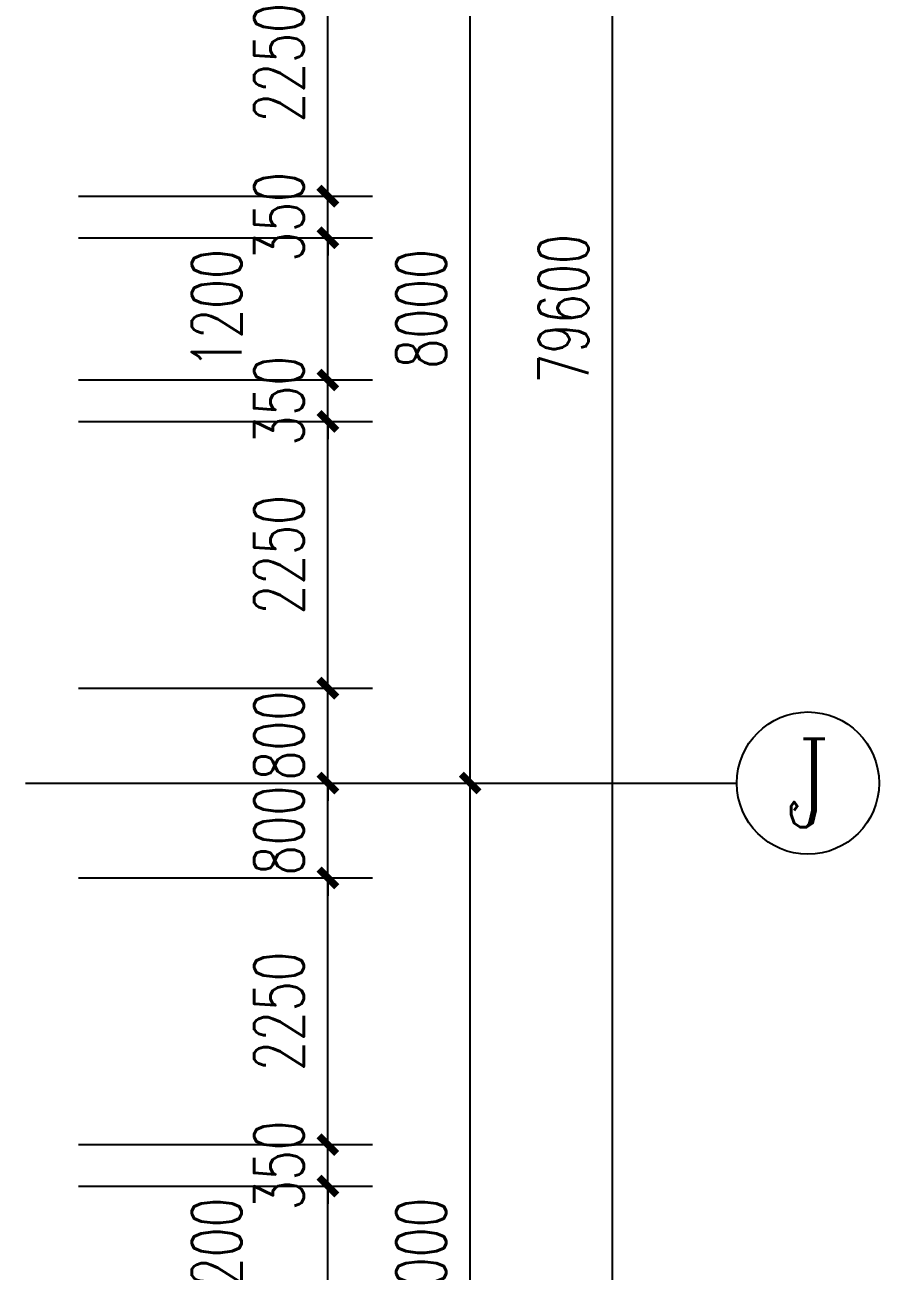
# Model space of a CAD drawing. Extents: x 0 to 2972856, y -1269770 to 0.
# Drawn here: x 2783851 to 2791056, y -1201062 to -1190551 of the extents above; entities that cross this region are included whole.
import ezdxf
from ezdxf.enums import TextEntityAlignment as Align

# ---------------------------------------------------------------- set-up
doc = ezdxf.new("R2010")
doc.units = 0
doc.header["$LTSCALE"] = 1000
doc.header["$PDSIZE"] = 50
doc.layers.add('1-建筑底图', color=8, linetype='Continuous')
doc.layers.add('AXIS_TEXT', color=7, linetype='Continuous')
doc.styles.add('_TCH_AXIS', font='COMPLEX', dxfattribs={"bigfont": 'GBCBIG'})
doc.styles.add('A_DIM_T3', font='SIMPLEX', dxfattribs={"width": 0.7, "bigfont": 'HZ'})
doc.styles.add('COMPLEX', font='COMPLEX')
doc.dimstyles.new('_TCH_ARCH&&150', dxfattribs={"dimtxt": 420, "dimasz": 150, "dimexe": 375, "dimexo": 450, "dimgap": 202.5, "dimtad": 1, "dimdec": 0, "dimzin": 0, "dimdsep": 46, "dimtxsty": 'A_DIM_T3', "dimblk": 'ARCHTICK', "dimcen": 0.09, "dimclrt": 7, "dimazin": 2, "dimtfac": 1, "dimtdec": 0, "dimtix": 1, "dimtmove": 2, "dimatfit": 3, "dimfxl": 150, "dimtolj": 1, "dimtzin": 0, "dimarcsym": 0})

# ---------------------------------------------------------------- blocks, each defined once
blk = doc.blocks.new('_ArchTick')
at = {"color": 0, "linetype": 'ByBlock', "const_width": 0.4}
blk.add_lwpolyline([(-0.5, -0.5), (0.5, 0.5)], dxfattribs=at)
blk = doc.blocks.new('*D1127')
at = {"layer": '1-建筑底图', "color": 0, "lineweight": -2, "transparency": 16777216}
for p, q in [((2169527, -1147375), (2174402, -1147375)), ((2174027, -1226975), (2174027, -1147375)), ((2169527, -1226975), (2174402, -1226975))]:
    blk.add_line(p, q, dxfattribs=at)
at = {"layer": 'Defpoints', "color": 0, "transparency": 16777216}
for p in [(2169077, -1147375), (2174027, -1147375), (2169077, -1226975)]:
    blk.add_point(p, dxfattribs=at)
at = {"layer": '1-建筑底图', "color": 0, "lineweight": -2, "transparency": 16777216, "xscale": 150, "yscale": 150, "zscale": 150}
for p, rotation in [((2174027, -1147375), 90), ((2174027, -1226975), 270)]:
    blk.add_blockref('_ArchTick', p, dxfattribs=dict(at, rotation=rotation))
at = {"layer": '1-建筑底图', "color": 7, "transparency": 16777216, "insert": (2173614, -1187175), "char_height": 420, "attachment_point": 5, "rotation": 90, "style": 'A_DIM_T3'}
blk.add_mtext('\\A1;79600', dxfattribs=at)
blk = doc.blocks.new('*D1134')
at = {"layer": '1-建筑底图', "color": 0, "lineweight": -2, "transparency": 16777216}
for p, q in [((2169527, -1191175), (2173202, -1191175)), ((2172827, -1199175), (2172827, -1191175)), ((2169527, -1199175), (2173202, -1199175))]:
    blk.add_line(p, q, dxfattribs=at)
at = {"layer": 'Defpoints', "color": 0, "transparency": 16777216}
for p in [(2169077, -1191175), (2172827, -1191175), (2169077, -1199175)]:
    blk.add_point(p, dxfattribs=at)
at = {"layer": '1-建筑底图', "color": 0, "lineweight": -2, "transparency": 16777216, "xscale": 150, "yscale": 150, "zscale": 150}
for p, rotation in [((2172827, -1191175), 90), ((2172827, -1199175), 270)]:
    blk.add_blockref('_ArchTick', p, dxfattribs=dict(at, rotation=rotation))
at = {"layer": '1-建筑底图', "color": 7, "transparency": 16777216, "insert": (2172414, -1195175), "char_height": 420, "attachment_point": 5, "rotation": 90, "style": 'A_DIM_T3'}
blk.add_mtext('\\A1;8000', dxfattribs=at)
blk = doc.blocks.new('*D1135')
at = {"layer": '1-建筑底图', "color": 0, "lineweight": -2, "transparency": 16777216}
for p, q in [((2169527, -1183175), (2173202, -1183175)), ((2172827, -1191175), (2172827, -1183175)), ((2169527, -1191175), (2173202, -1191175))]:
    blk.add_line(p, q, dxfattribs=at)
at = {"layer": 'Defpoints', "color": 0, "transparency": 16777216}
for p in [(2169077, -1183175), (2172827, -1183175), (2169077, -1191175)]:
    blk.add_point(p, dxfattribs=at)
at = {"layer": '1-建筑底图', "color": 0, "lineweight": -2, "transparency": 16777216, "xscale": 150, "yscale": 150, "zscale": 150}
for p, rotation in [((2172827, -1183175), 90), ((2172827, -1191175), 270)]:
    blk.add_blockref('_ArchTick', p, dxfattribs=dict(at, rotation=rotation))
at = {"layer": '1-建筑底图', "color": 7, "transparency": 16777216, "insert": (2172414, -1187175), "char_height": 420, "attachment_point": 5, "rotation": 90, "style": 'A_DIM_T3'}
blk.add_mtext('\\A1;8000', dxfattribs=at)
blk = doc.blocks.new('*D1389')
at = {"layer": '1-建筑底图', "color": 0, "lineweight": -2, "transparency": 16777216}
for p, q in [((2169522, -1194575), (2172002, -1194575)), ((2171627, -1195775), (2171627, -1194575)), ((2169522, -1195775), (2172002, -1195775))]:
    blk.add_line(p, q, dxfattribs=at)
at = {"layer": 'Defpoints', "color": 0, "transparency": 16777216}
for p in [(2169072, -1194575), (2171627, -1194575), (2169072, -1195775)]:
    blk.add_point(p, dxfattribs=at)
at = {"layer": '1-建筑底图', "color": 0, "lineweight": -2, "transparency": 16777216, "xscale": 150, "yscale": 150, "zscale": 150}
for p, rotation in [((2171627, -1194575), 90), ((2171627, -1195775), 270)]:
    blk.add_blockref('_ArchTick', p, dxfattribs=dict(at, rotation=rotation))
at = {"layer": '1-建筑底图', "color": 7, "transparency": 16777216, "insert": (2170689, -1195175), "char_height": 420, "attachment_point": 5, "rotation": 90, "style": 'A_DIM_T3'}
blk.add_mtext('\\A1;1200', dxfattribs=at)
blk = doc.blocks.new('*D1390')
at = {"layer": '1-建筑底图', "color": 0, "lineweight": -2, "transparency": 16777216}
for p, q in [((2171627, -1194225), (2171627, -1194075)), ((2169522, -1194225), (2172002, -1194225)), ((2171627, -1194575), (2171627, -1194225)), ((2169522, -1194575), (2172002, -1194575)), ((2171627, -1194575), (2171627, -1194725))]:
    blk.add_line(p, q, dxfattribs=at)
at = {"layer": 'Defpoints', "color": 0, "transparency": 16777216}
for p in [(2169072, -1194225), (2171627, -1194225), (2169072, -1194575)]:
    blk.add_point(p, dxfattribs=at)
at = {"layer": '1-建筑底图', "color": 0, "lineweight": -2, "transparency": 16777216, "xscale": 150, "yscale": 150, "zscale": 150}
for p, rotation in [((2171627, -1194225), 270), ((2171627, -1194575), 90)]:
    blk.add_blockref('_ArchTick', p, dxfattribs=dict(at, rotation=rotation))
at = {"layer": '1-建筑底图', "color": 7, "transparency": 16777216, "insert": (2171214, -1194400), "char_height": 420, "attachment_point": 5, "rotation": 90, "style": 'A_DIM_T3'}
blk.add_mtext('\\A1;350', dxfattribs=at)
blk = doc.blocks.new('*D1391')
at = {"layer": '1-建筑底图', "color": 0, "lineweight": -2, "transparency": 16777216}
for p, q in [((2169522, -1191975), (2172002, -1191975)), ((2171627, -1194225), (2171627, -1191975)), ((2169522, -1194225), (2172002, -1194225))]:
    blk.add_line(p, q, dxfattribs=at)
at = {"layer": 'Defpoints', "color": 0, "transparency": 16777216}
for p in [(2169072, -1191975), (2171627, -1191975), (2169072, -1194225)]:
    blk.add_point(p, dxfattribs=at)
at = {"layer": '1-建筑底图', "color": 0, "lineweight": -2, "transparency": 16777216, "xscale": 150, "yscale": 150, "zscale": 150}
for p, rotation in [((2171627, -1191975), 90), ((2171627, -1194225), 270)]:
    blk.add_blockref('_ArchTick', p, dxfattribs=dict(at, rotation=rotation))
at = {"layer": '1-建筑底图', "color": 7, "transparency": 16777216, "insert": (2171214, -1193100), "char_height": 420, "attachment_point": 5, "rotation": 90, "style": 'A_DIM_T3'}
blk.add_mtext('\\A1;2250', dxfattribs=at)
blk = doc.blocks.new('*D1392')
at = {"layer": '1-建筑底图', "color": 0, "lineweight": -2, "transparency": 16777216}
for p, q in [((2171627, -1191175), (2171627, -1191025)), ((2169522, -1191175), (2172002, -1191175)), ((2171627, -1191975), (2171627, -1191175)), ((2169522, -1191975), (2172002, -1191975)), ((2171627, -1191975), (2171627, -1192125))]:
    blk.add_line(p, q, dxfattribs=at)
at = {"layer": 'Defpoints', "color": 0, "transparency": 16777216}
for p in [(2169072, -1191175), (2171627, -1191175), (2169072, -1191975)]:
    blk.add_point(p, dxfattribs=at)
at = {"layer": '1-建筑底图', "color": 0, "lineweight": -2, "transparency": 16777216, "xscale": 150, "yscale": 150, "zscale": 150}
for p, rotation in [((2171627, -1191175), 270), ((2171627, -1191975), 90)]:
    blk.add_blockref('_ArchTick', p, dxfattribs=dict(at, rotation=rotation))
at = {"layer": '1-建筑底图', "color": 7, "transparency": 16777216, "insert": (2171214, -1191575), "char_height": 420, "attachment_point": 5, "rotation": 90, "style": 'A_DIM_T3'}
blk.add_mtext('\\A1;800', dxfattribs=at)
blk = doc.blocks.new('*D1393')
at = {"layer": '1-建筑底图', "color": 0, "lineweight": -2, "transparency": 16777216}
for p, q in [((2171627, -1190375), (2171627, -1190225)), ((2169522, -1190375), (2172002, -1190375)), ((2171627, -1191175), (2171627, -1190375)), ((2169522, -1191175), (2172002, -1191175)), ((2171627, -1191175), (2171627, -1191325))]:
    blk.add_line(p, q, dxfattribs=at)
at = {"layer": 'Defpoints', "color": 0, "transparency": 16777216}
for p in [(2169072, -1190375), (2171627, -1190375), (2169072, -1191175)]:
    blk.add_point(p, dxfattribs=at)
at = {"layer": '1-建筑底图', "color": 0, "lineweight": -2, "transparency": 16777216, "xscale": 150, "yscale": 150, "zscale": 150}
for p, rotation in [((2171627, -1190375), 270), ((2171627, -1191175), 90)]:
    blk.add_blockref('_ArchTick', p, dxfattribs=dict(at, rotation=rotation))
at = {"layer": '1-建筑底图', "color": 7, "transparency": 16777216, "insert": (2171214, -1190775), "char_height": 420, "attachment_point": 5, "rotation": 90, "style": 'A_DIM_T3'}
blk.add_mtext('\\A1;800', dxfattribs=at)
blk = doc.blocks.new('*D1394')
at = {"layer": '1-建筑底图', "color": 0, "lineweight": -2, "transparency": 16777216}
for p, q in [((2169522, -1188125), (2172002, -1188125)), ((2171627, -1190375), (2171627, -1188125)), ((2169522, -1190375), (2172002, -1190375))]:
    blk.add_line(p, q, dxfattribs=at)
at = {"layer": 'Defpoints', "color": 0, "transparency": 16777216}
for p in [(2169072, -1188125), (2171627, -1188125), (2169072, -1190375)]:
    blk.add_point(p, dxfattribs=at)
at = {"layer": '1-建筑底图', "color": 0, "lineweight": -2, "transparency": 16777216, "xscale": 150, "yscale": 150, "zscale": 150}
for p, rotation in [((2171627, -1188125), 90), ((2171627, -1190375), 270)]:
    blk.add_blockref('_ArchTick', p, dxfattribs=dict(at, rotation=rotation))
at = {"layer": '1-建筑底图', "color": 7, "transparency": 16777216, "insert": (2171214, -1189250), "char_height": 420, "attachment_point": 5, "rotation": 90, "style": 'A_DIM_T3'}
blk.add_mtext('\\A1;2250', dxfattribs=at)
blk = doc.blocks.new('*D1395')
at = {"layer": '1-建筑底图', "color": 0, "lineweight": -2, "transparency": 16777216}
for p, q in [((2171627, -1187775), (2171627, -1187625)), ((2169522, -1187775), (2172002, -1187775)), ((2171627, -1188125), (2171627, -1187775)), ((2169522, -1188125), (2172002, -1188125)), ((2171627, -1188125), (2171627, -1188275))]:
    blk.add_line(p, q, dxfattribs=at)
at = {"layer": 'Defpoints', "color": 0, "transparency": 16777216}
for p in [(2169072, -1187775), (2171627, -1187775), (2169072, -1188125)]:
    blk.add_point(p, dxfattribs=at)
at = {"layer": '1-建筑底图', "color": 0, "lineweight": -2, "transparency": 16777216, "xscale": 150, "yscale": 150, "zscale": 150}
for p, rotation in [((2171627, -1187775), 270), ((2171627, -1188125), 90)]:
    blk.add_blockref('_ArchTick', p, dxfattribs=dict(at, rotation=rotation))
at = {"layer": '1-建筑底图', "color": 7, "transparency": 16777216, "insert": (2171214, -1187950), "char_height": 420, "attachment_point": 5, "rotation": 90, "style": 'A_DIM_T3'}
blk.add_mtext('\\A1;350', dxfattribs=at)
blk = doc.blocks.new('*D1396')
at = {"layer": '1-建筑底图', "color": 0, "lineweight": -2, "transparency": 16777216}
for p, q in [((2169522, -1186575), (2172002, -1186575)), ((2171627, -1187775), (2171627, -1186575)), ((2169522, -1187775), (2172002, -1187775))]:
    blk.add_line(p, q, dxfattribs=at)
at = {"layer": 'Defpoints', "color": 0, "transparency": 16777216}
for p in [(2169072, -1186575), (2171627, -1186575), (2169072, -1187775)]:
    blk.add_point(p, dxfattribs=at)
at = {"layer": '1-建筑底图', "color": 0, "lineweight": -2, "transparency": 16777216, "xscale": 150, "yscale": 150, "zscale": 150}
for p, rotation in [((2171627, -1186575), 90), ((2171627, -1187775), 270)]:
    blk.add_blockref('_ArchTick', p, dxfattribs=dict(at, rotation=rotation))
at = {"layer": '1-建筑底图', "color": 7, "transparency": 16777216, "insert": (2170689, -1187175), "char_height": 420, "attachment_point": 5, "rotation": 90, "style": 'A_DIM_T3'}
blk.add_mtext('\\A1;1200', dxfattribs=at)
blk = doc.blocks.new('*D1397')
at = {"layer": '1-建筑底图', "color": 0, "lineweight": -2, "transparency": 16777216}
for p, q in [((2171627, -1186225), (2171627, -1186075)), ((2169522, -1186225), (2172002, -1186225)), ((2171627, -1186575), (2171627, -1186225)), ((2169522, -1186575), (2172002, -1186575)), ((2171627, -1186575), (2171627, -1186725))]:
    blk.add_line(p, q, dxfattribs=at)
at = {"layer": 'Defpoints', "color": 0, "transparency": 16777216}
for p in [(2169072, -1186225), (2171627, -1186225), (2169072, -1186575)]:
    blk.add_point(p, dxfattribs=at)
at = {"layer": '1-建筑底图', "color": 0, "lineweight": -2, "transparency": 16777216, "xscale": 150, "yscale": 150, "zscale": 150}
for p, rotation in [((2171627, -1186225), 270), ((2171627, -1186575), 90)]:
    blk.add_blockref('_ArchTick', p, dxfattribs=dict(at, rotation=rotation))
at = {"layer": '1-建筑底图', "color": 7, "transparency": 16777216, "insert": (2171214, -1186400), "char_height": 420, "attachment_point": 5, "rotation": 90, "style": 'A_DIM_T3'}
blk.add_mtext('\\A1;350', dxfattribs=at)
blk = doc.blocks.new('*D1398')
at = {"layer": '1-建筑底图', "color": 0, "lineweight": -2, "transparency": 16777216}
for p, q in [((2169522, -1183975), (2172002, -1183975)), ((2171627, -1186225), (2171627, -1183975)), ((2169522, -1186225), (2172002, -1186225))]:
    blk.add_line(p, q, dxfattribs=at)
at = {"layer": 'Defpoints', "color": 0, "transparency": 16777216}
for p in [(2169072, -1183975), (2171627, -1183975), (2169072, -1186225)]:
    blk.add_point(p, dxfattribs=at)
at = {"layer": '1-建筑底图', "color": 0, "lineweight": -2, "transparency": 16777216, "xscale": 150, "yscale": 150, "zscale": 150}
for p, rotation in [((2171627, -1183975), 90), ((2171627, -1186225), 270)]:
    blk.add_blockref('_ArchTick', p, dxfattribs=dict(at, rotation=rotation))
at = {"layer": '1-建筑底图', "color": 7, "transparency": 16777216, "insert": (2171214, -1185100), "char_height": 420, "attachment_point": 5, "rotation": 90, "style": 'A_DIM_T3'}
blk.add_mtext('\\A1;2250', dxfattribs=at)
blk = doc.blocks.new('*D1434')
at = {"layer": '1-建筑底图', "color": 0, "lineweight": -2, "transparency": 16777216}
for p, q in [((2169527, -1147375), (2174402, -1147375)), ((2174027, -1226975), (2174027, -1147375)), ((2169527, -1226975), (2174402, -1226975))]:
    blk.add_line(p, q, dxfattribs=at)
at = {"layer": 'Defpoints', "color": 0, "transparency": 16777216}
for p in [(2169077, -1147375), (2174027, -1147375), (2169077, -1226975)]:
    blk.add_point(p, dxfattribs=at)
at = {"layer": '1-建筑底图', "color": 0, "lineweight": -2, "transparency": 16777216, "xscale": 150, "yscale": 150, "zscale": 150}
for p, rotation in [((2174027, -1147375), 90), ((2174027, -1226975), 270)]:
    blk.add_blockref('_ArchTick', p, dxfattribs=dict(at, rotation=rotation))
at = {"layer": '1-建筑底图', "color": 7, "transparency": 16777216, "insert": (2173614, -1187175), "char_height": 420, "attachment_point": 5, "rotation": 90, "style": 'A_DIM_T3'}
blk.add_mtext('\\A1;79600', dxfattribs=at)
blk = doc.blocks.new('*D1441')
at = {"layer": '1-建筑底图', "color": 0, "lineweight": -2, "transparency": 16777216}
for p, q in [((2169527, -1191175), (2173202, -1191175)), ((2172827, -1199175), (2172827, -1191175)), ((2169527, -1199175), (2173202, -1199175))]:
    blk.add_line(p, q, dxfattribs=at)
at = {"layer": 'Defpoints', "color": 0, "transparency": 16777216}
for p in [(2169077, -1191175), (2172827, -1191175), (2169077, -1199175)]:
    blk.add_point(p, dxfattribs=at)
at = {"layer": '1-建筑底图', "color": 0, "lineweight": -2, "transparency": 16777216, "xscale": 150, "yscale": 150, "zscale": 150}
for p, rotation in [((2172827, -1191175), 90), ((2172827, -1199175), 270)]:
    blk.add_blockref('_ArchTick', p, dxfattribs=dict(at, rotation=rotation))
at = {"layer": '1-建筑底图', "color": 7, "transparency": 16777216, "insert": (2172414, -1195175), "char_height": 420, "attachment_point": 5, "rotation": 90, "style": 'A_DIM_T3'}
blk.add_mtext('\\A1;8000', dxfattribs=at)
blk = doc.blocks.new('*D1442')
at = {"layer": '1-建筑底图', "color": 0, "lineweight": -2, "transparency": 16777216}
for p, q in [((2169527, -1183175), (2173202, -1183175)), ((2172827, -1191175), (2172827, -1183175)), ((2169527, -1191175), (2173202, -1191175))]:
    blk.add_line(p, q, dxfattribs=at)
at = {"layer": 'Defpoints', "color": 0, "transparency": 16777216}
for p in [(2169077, -1183175), (2172827, -1183175), (2169077, -1191175)]:
    blk.add_point(p, dxfattribs=at)
at = {"layer": '1-建筑底图', "color": 0, "lineweight": -2, "transparency": 16777216, "xscale": 150, "yscale": 150, "zscale": 150}
for p, rotation in [((2172827, -1183175), 90), ((2172827, -1191175), 270)]:
    blk.add_blockref('_ArchTick', p, dxfattribs=dict(at, rotation=rotation))
at = {"layer": '1-建筑底图', "color": 7, "transparency": 16777216, "insert": (2172414, -1187175), "char_height": 420, "attachment_point": 5, "rotation": 90, "style": 'A_DIM_T3'}
blk.add_mtext('\\A1;8000', dxfattribs=at)
blk = doc.blocks.new('*D1696')
at = {"layer": '1-建筑底图', "color": 0, "lineweight": -2, "transparency": 16777216}
for p, q in [((2169522, -1194575), (2172002, -1194575)), ((2171627, -1195775), (2171627, -1194575)), ((2169522, -1195775), (2172002, -1195775))]:
    blk.add_line(p, q, dxfattribs=at)
at = {"layer": 'Defpoints', "color": 0, "transparency": 16777216}
for p in [(2169072, -1194575), (2171627, -1194575), (2169072, -1195775)]:
    blk.add_point(p, dxfattribs=at)
at = {"layer": '1-建筑底图', "color": 0, "lineweight": -2, "transparency": 16777216, "xscale": 150, "yscale": 150, "zscale": 150}
for p, rotation in [((2171627, -1194575), 90), ((2171627, -1195775), 270)]:
    blk.add_blockref('_ArchTick', p, dxfattribs=dict(at, rotation=rotation))
at = {"layer": '1-建筑底图', "color": 7, "transparency": 16777216, "insert": (2170689, -1195175), "char_height": 420, "attachment_point": 5, "rotation": 90, "style": 'A_DIM_T3'}
blk.add_mtext('\\A1;1200', dxfattribs=at)
blk = doc.blocks.new('*D1697')
at = {"layer": '1-建筑底图', "color": 0, "lineweight": -2, "transparency": 16777216}
for p, q in [((2171627, -1194225), (2171627, -1194075)), ((2169522, -1194225), (2172002, -1194225)), ((2171627, -1194575), (2171627, -1194225)), ((2169522, -1194575), (2172002, -1194575)), ((2171627, -1194575), (2171627, -1194725))]:
    blk.add_line(p, q, dxfattribs=at)
at = {"layer": 'Defpoints', "color": 0, "transparency": 16777216}
for p in [(2169072, -1194225), (2171627, -1194225), (2169072, -1194575)]:
    blk.add_point(p, dxfattribs=at)
at = {"layer": '1-建筑底图', "color": 0, "lineweight": -2, "transparency": 16777216, "xscale": 150, "yscale": 150, "zscale": 150}
for p, rotation in [((2171627, -1194225), 270), ((2171627, -1194575), 90)]:
    blk.add_blockref('_ArchTick', p, dxfattribs=dict(at, rotation=rotation))
at = {"layer": '1-建筑底图', "color": 7, "transparency": 16777216, "insert": (2171214, -1194400), "char_height": 420, "attachment_point": 5, "rotation": 90, "style": 'A_DIM_T3'}
blk.add_mtext('\\A1;350', dxfattribs=at)
blk = doc.blocks.new('*D1698')
at = {"layer": '1-建筑底图', "color": 0, "lineweight": -2, "transparency": 16777216}
for p, q in [((2169522, -1191975), (2172002, -1191975)), ((2171627, -1194225), (2171627, -1191975)), ((2169522, -1194225), (2172002, -1194225))]:
    blk.add_line(p, q, dxfattribs=at)
at = {"layer": 'Defpoints', "color": 0, "transparency": 16777216}
for p in [(2169072, -1191975), (2171627, -1191975), (2169072, -1194225)]:
    blk.add_point(p, dxfattribs=at)
at = {"layer": '1-建筑底图', "color": 0, "lineweight": -2, "transparency": 16777216, "xscale": 150, "yscale": 150, "zscale": 150}
for p, rotation in [((2171627, -1191975), 90), ((2171627, -1194225), 270)]:
    blk.add_blockref('_ArchTick', p, dxfattribs=dict(at, rotation=rotation))
at = {"layer": '1-建筑底图', "color": 7, "transparency": 16777216, "insert": (2171214, -1193100), "char_height": 420, "attachment_point": 5, "rotation": 90, "style": 'A_DIM_T3'}
blk.add_mtext('\\A1;2250', dxfattribs=at)
blk = doc.blocks.new('*D1699')
at = {"layer": '1-建筑底图', "color": 0, "lineweight": -2, "transparency": 16777216}
for p, q in [((2171627, -1191175), (2171627, -1191025)), ((2169522, -1191175), (2172002, -1191175)), ((2171627, -1191975), (2171627, -1191175)), ((2169522, -1191975), (2172002, -1191975)), ((2171627, -1191975), (2171627, -1192125))]:
    blk.add_line(p, q, dxfattribs=at)
at = {"layer": 'Defpoints', "color": 0, "transparency": 16777216}
for p in [(2169072, -1191175), (2171627, -1191175), (2169072, -1191975)]:
    blk.add_point(p, dxfattribs=at)
at = {"layer": '1-建筑底图', "color": 0, "lineweight": -2, "transparency": 16777216, "xscale": 150, "yscale": 150, "zscale": 150}
for p, rotation in [((2171627, -1191175), 270), ((2171627, -1191975), 90)]:
    blk.add_blockref('_ArchTick', p, dxfattribs=dict(at, rotation=rotation))
at = {"layer": '1-建筑底图', "color": 7, "transparency": 16777216, "insert": (2171214, -1191575), "char_height": 420, "attachment_point": 5, "rotation": 90, "style": 'A_DIM_T3'}
blk.add_mtext('\\A1;800', dxfattribs=at)
blk = doc.blocks.new('*D1700')
at = {"layer": '1-建筑底图', "color": 0, "lineweight": -2, "transparency": 16777216}
for p, q in [((2171627, -1190375), (2171627, -1190225)), ((2169522, -1190375), (2172002, -1190375)), ((2171627, -1191175), (2171627, -1190375)), ((2169522, -1191175), (2172002, -1191175)), ((2171627, -1191175), (2171627, -1191325))]:
    blk.add_line(p, q, dxfattribs=at)
at = {"layer": 'Defpoints', "color": 0, "transparency": 16777216}
for p in [(2169072, -1190375), (2171627, -1190375), (2169072, -1191175)]:
    blk.add_point(p, dxfattribs=at)
at = {"layer": '1-建筑底图', "color": 0, "lineweight": -2, "transparency": 16777216, "xscale": 150, "yscale": 150, "zscale": 150}
for p, rotation in [((2171627, -1190375), 270), ((2171627, -1191175), 90)]:
    blk.add_blockref('_ArchTick', p, dxfattribs=dict(at, rotation=rotation))
at = {"layer": '1-建筑底图', "color": 7, "transparency": 16777216, "insert": (2171214, -1190775), "char_height": 420, "attachment_point": 5, "rotation": 90, "style": 'A_DIM_T3'}
blk.add_mtext('\\A1;800', dxfattribs=at)
blk = doc.blocks.new('*D1701')
at = {"layer": '1-建筑底图', "color": 0, "lineweight": -2, "transparency": 16777216}
for p, q in [((2169522, -1188125), (2172002, -1188125)), ((2171627, -1190375), (2171627, -1188125)), ((2169522, -1190375), (2172002, -1190375))]:
    blk.add_line(p, q, dxfattribs=at)
at = {"layer": 'Defpoints', "color": 0, "transparency": 16777216}
for p in [(2169072, -1188125), (2171627, -1188125), (2169072, -1190375)]:
    blk.add_point(p, dxfattribs=at)
at = {"layer": '1-建筑底图', "color": 0, "lineweight": -2, "transparency": 16777216, "xscale": 150, "yscale": 150, "zscale": 150}
for p, rotation in [((2171627, -1188125), 90), ((2171627, -1190375), 270)]:
    blk.add_blockref('_ArchTick', p, dxfattribs=dict(at, rotation=rotation))
at = {"layer": '1-建筑底图', "color": 7, "transparency": 16777216, "insert": (2171214, -1189250), "char_height": 420, "attachment_point": 5, "rotation": 90, "style": 'A_DIM_T3'}
blk.add_mtext('\\A1;2250', dxfattribs=at)
blk = doc.blocks.new('*D1702')
at = {"layer": '1-建筑底图', "color": 0, "lineweight": -2, "transparency": 16777216}
for p, q in [((2171627, -1187775), (2171627, -1187625)), ((2169522, -1187775), (2172002, -1187775)), ((2171627, -1188125), (2171627, -1187775)), ((2169522, -1188125), (2172002, -1188125)), ((2171627, -1188125), (2171627, -1188275))]:
    blk.add_line(p, q, dxfattribs=at)
at = {"layer": 'Defpoints', "color": 0, "transparency": 16777216}
for p in [(2169072, -1187775), (2171627, -1187775), (2169072, -1188125)]:
    blk.add_point(p, dxfattribs=at)
at = {"layer": '1-建筑底图', "color": 0, "lineweight": -2, "transparency": 16777216, "xscale": 150, "yscale": 150, "zscale": 150}
for p, rotation in [((2171627, -1187775), 270), ((2171627, -1188125), 90)]:
    blk.add_blockref('_ArchTick', p, dxfattribs=dict(at, rotation=rotation))
at = {"layer": '1-建筑底图', "color": 7, "transparency": 16777216, "insert": (2171214, -1187950), "char_height": 420, "attachment_point": 5, "rotation": 90, "style": 'A_DIM_T3'}
blk.add_mtext('\\A1;350', dxfattribs=at)
blk = doc.blocks.new('*D1703')
at = {"layer": '1-建筑底图', "color": 0, "lineweight": -2, "transparency": 16777216}
for p, q in [((2169522, -1186575), (2172002, -1186575)), ((2171627, -1187775), (2171627, -1186575)), ((2169522, -1187775), (2172002, -1187775))]:
    blk.add_line(p, q, dxfattribs=at)
at = {"layer": 'Defpoints', "color": 0, "transparency": 16777216}
for p in [(2169072, -1186575), (2171627, -1186575), (2169072, -1187775)]:
    blk.add_point(p, dxfattribs=at)
at = {"layer": '1-建筑底图', "color": 0, "lineweight": -2, "transparency": 16777216, "xscale": 150, "yscale": 150, "zscale": 150}
for p, rotation in [((2171627, -1186575), 90), ((2171627, -1187775), 270)]:
    blk.add_blockref('_ArchTick', p, dxfattribs=dict(at, rotation=rotation))
at = {"layer": '1-建筑底图', "color": 7, "transparency": 16777216, "insert": (2170689, -1187175), "char_height": 420, "attachment_point": 5, "rotation": 90, "style": 'A_DIM_T3'}
blk.add_mtext('\\A1;1200', dxfattribs=at)
blk = doc.blocks.new('*D1704')
at = {"layer": '1-建筑底图', "color": 0, "lineweight": -2, "transparency": 16777216}
for p, q in [((2171627, -1186225), (2171627, -1186075)), ((2169522, -1186225), (2172002, -1186225)), ((2171627, -1186575), (2171627, -1186225)), ((2169522, -1186575), (2172002, -1186575)), ((2171627, -1186575), (2171627, -1186725))]:
    blk.add_line(p, q, dxfattribs=at)
at = {"layer": 'Defpoints', "color": 0, "transparency": 16777216}
for p in [(2169072, -1186225), (2171627, -1186225), (2169072, -1186575)]:
    blk.add_point(p, dxfattribs=at)
at = {"layer": '1-建筑底图', "color": 0, "lineweight": -2, "transparency": 16777216, "xscale": 150, "yscale": 150, "zscale": 150}
for p, rotation in [((2171627, -1186225), 270), ((2171627, -1186575), 90)]:
    blk.add_blockref('_ArchTick', p, dxfattribs=dict(at, rotation=rotation))
at = {"layer": '1-建筑底图', "color": 7, "transparency": 16777216, "insert": (2171214, -1186400), "char_height": 420, "attachment_point": 5, "rotation": 90, "style": 'A_DIM_T3'}
blk.add_mtext('\\A1;350', dxfattribs=at)
blk = doc.blocks.new('*D1705')
at = {"layer": '1-建筑底图', "color": 0, "lineweight": -2, "transparency": 16777216}
for p, q in [((2169522, -1183975), (2172002, -1183975)), ((2171627, -1186225), (2171627, -1183975)), ((2169522, -1186225), (2172002, -1186225))]:
    blk.add_line(p, q, dxfattribs=at)
at = {"layer": 'Defpoints', "color": 0, "transparency": 16777216}
for p in [(2169072, -1183975), (2171627, -1183975), (2169072, -1186225)]:
    blk.add_point(p, dxfattribs=at)
at = {"layer": '1-建筑底图', "color": 0, "lineweight": -2, "transparency": 16777216, "xscale": 150, "yscale": 150, "zscale": 150}
for p, rotation in [((2171627, -1183975), 90), ((2171627, -1186225), 270)]:
    blk.add_blockref('_ArchTick', p, dxfattribs=dict(at, rotation=rotation))
at = {"layer": '1-建筑底图', "color": 7, "transparency": 16777216, "insert": (2171214, -1185100), "char_height": 420, "attachment_point": 5, "rotation": 90, "style": 'A_DIM_T3'}
blk.add_mtext('\\A1;2250', dxfattribs=at)
blk = doc.blocks.new('_AXISO')
blk.add_circle((0, 0), 0.5)
at = {"layer": 'AXIS_TEXT', "style": 'COMPLEX', "width": 1.041667}
blk.add_attdef('A', text='', height=0.56, dxfattribs=at).set_placement((-0.25, -0.28), (0.25, -0.28), align=Align.FIT)
blk = doc.blocks.new('*D1741')
at = {"layer": '1-建筑底图', "color": 0, "lineweight": -2, "transparency": 16777216}
for p, q in [((2169527, -1147375), (2174402, -1147375)), ((2174027, -1226975), (2174027, -1147375)), ((2169527, -1226975), (2174402, -1226975))]:
    blk.add_line(p, q, dxfattribs=at)
at = {"layer": 'Defpoints', "color": 0, "transparency": 16777216}
for p in [(2169077, -1147375), (2174027, -1147375), (2169077, -1226975)]:
    blk.add_point(p, dxfattribs=at)
at = {"layer": '1-建筑底图', "color": 0, "lineweight": -2, "transparency": 16777216, "xscale": 150, "yscale": 150, "zscale": 150}
for p, rotation in [((2174027, -1147375), 90), ((2174027, -1226975), 270)]:
    blk.add_blockref('_ArchTick', p, dxfattribs=dict(at, rotation=rotation))
at = {"layer": '1-建筑底图', "color": 7, "transparency": 16777216, "insert": (2173614, -1187175), "char_height": 420, "attachment_point": 5, "rotation": 90, "style": 'A_DIM_T3'}
blk.add_mtext('\\A1;79600', dxfattribs=at)
blk = doc.blocks.new('*D1748')
at = {"layer": '1-建筑底图', "color": 0, "lineweight": -2, "transparency": 16777216}
for p, q in [((2169527, -1191175), (2173202, -1191175)), ((2172827, -1199175), (2172827, -1191175)), ((2169527, -1199175), (2173202, -1199175))]:
    blk.add_line(p, q, dxfattribs=at)
at = {"layer": 'Defpoints', "color": 0, "transparency": 16777216}
for p in [(2169077, -1191175), (2172827, -1191175), (2169077, -1199175)]:
    blk.add_point(p, dxfattribs=at)
at = {"layer": '1-建筑底图', "color": 0, "lineweight": -2, "transparency": 16777216, "xscale": 150, "yscale": 150, "zscale": 150}
for p, rotation in [((2172827, -1191175), 90), ((2172827, -1199175), 270)]:
    blk.add_blockref('_ArchTick', p, dxfattribs=dict(at, rotation=rotation))
at = {"layer": '1-建筑底图', "color": 7, "transparency": 16777216, "insert": (2172414, -1195175), "char_height": 420, "attachment_point": 5, "rotation": 90, "style": 'A_DIM_T3'}
blk.add_mtext('\\A1;8000', dxfattribs=at)
blk = doc.blocks.new('*D1749')
at = {"layer": '1-建筑底图', "color": 0, "lineweight": -2, "transparency": 16777216}
for p, q in [((2169527, -1183175), (2173202, -1183175)), ((2172827, -1191175), (2172827, -1183175)), ((2169527, -1191175), (2173202, -1191175))]:
    blk.add_line(p, q, dxfattribs=at)
at = {"layer": 'Defpoints', "color": 0, "transparency": 16777216}
for p in [(2169077, -1183175), (2172827, -1183175), (2169077, -1191175)]:
    blk.add_point(p, dxfattribs=at)
at = {"layer": '1-建筑底图', "color": 0, "lineweight": -2, "transparency": 16777216, "xscale": 150, "yscale": 150, "zscale": 150}
for p, rotation in [((2172827, -1183175), 90), ((2172827, -1191175), 270)]:
    blk.add_blockref('_ArchTick', p, dxfattribs=dict(at, rotation=rotation))
at = {"layer": '1-建筑底图', "color": 7, "transparency": 16777216, "insert": (2172414, -1187175), "char_height": 420, "attachment_point": 5, "rotation": 90, "style": 'A_DIM_T3'}
blk.add_mtext('\\A1;8000', dxfattribs=at)
blk = doc.blocks.new('*D2003')
at = {"layer": '1-建筑底图', "color": 0, "lineweight": -2, "transparency": 16777216}
for p, q in [((2169522, -1194575), (2172002, -1194575)), ((2171627, -1195775), (2171627, -1194575)), ((2169522, -1195775), (2172002, -1195775))]:
    blk.add_line(p, q, dxfattribs=at)
at = {"layer": 'Defpoints', "color": 0, "transparency": 16777216}
for p in [(2169072, -1194575), (2171627, -1194575), (2169072, -1195775)]:
    blk.add_point(p, dxfattribs=at)
at = {"layer": '1-建筑底图', "color": 0, "lineweight": -2, "transparency": 16777216, "xscale": 150, "yscale": 150, "zscale": 150}
for p, rotation in [((2171627, -1194575), 90), ((2171627, -1195775), 270)]:
    blk.add_blockref('_ArchTick', p, dxfattribs=dict(at, rotation=rotation))
at = {"layer": '1-建筑底图', "color": 7, "transparency": 16777216, "insert": (2170689, -1195175), "char_height": 420, "attachment_point": 5, "rotation": 90, "style": 'A_DIM_T3'}
blk.add_mtext('\\A1;1200', dxfattribs=at)
blk = doc.blocks.new('*D2004')
at = {"layer": '1-建筑底图', "color": 0, "lineweight": -2, "transparency": 16777216}
for p, q in [((2171627, -1194225), (2171627, -1194075)), ((2169522, -1194225), (2172002, -1194225)), ((2171627, -1194575), (2171627, -1194225)), ((2169522, -1194575), (2172002, -1194575)), ((2171627, -1194575), (2171627, -1194725))]:
    blk.add_line(p, q, dxfattribs=at)
at = {"layer": 'Defpoints', "color": 0, "transparency": 16777216}
for p in [(2169072, -1194225), (2171627, -1194225), (2169072, -1194575)]:
    blk.add_point(p, dxfattribs=at)
at = {"layer": '1-建筑底图', "color": 0, "lineweight": -2, "transparency": 16777216, "xscale": 150, "yscale": 150, "zscale": 150}
for p, rotation in [((2171627, -1194225), 270), ((2171627, -1194575), 90)]:
    blk.add_blockref('_ArchTick', p, dxfattribs=dict(at, rotation=rotation))
at = {"layer": '1-建筑底图', "color": 7, "transparency": 16777216, "insert": (2171214, -1194400), "char_height": 420, "attachment_point": 5, "rotation": 90, "style": 'A_DIM_T3'}
blk.add_mtext('\\A1;350', dxfattribs=at)
blk = doc.blocks.new('*D2005')
at = {"layer": '1-建筑底图', "color": 0, "lineweight": -2, "transparency": 16777216}
for p, q in [((2169522, -1191975), (2172002, -1191975)), ((2171627, -1194225), (2171627, -1191975)), ((2169522, -1194225), (2172002, -1194225))]:
    blk.add_line(p, q, dxfattribs=at)
at = {"layer": 'Defpoints', "color": 0, "transparency": 16777216}
for p in [(2169072, -1191975), (2171627, -1191975), (2169072, -1194225)]:
    blk.add_point(p, dxfattribs=at)
at = {"layer": '1-建筑底图', "color": 0, "lineweight": -2, "transparency": 16777216, "xscale": 150, "yscale": 150, "zscale": 150}
for p, rotation in [((2171627, -1191975), 90), ((2171627, -1194225), 270)]:
    blk.add_blockref('_ArchTick', p, dxfattribs=dict(at, rotation=rotation))
at = {"layer": '1-建筑底图', "color": 7, "transparency": 16777216, "insert": (2171214, -1193100), "char_height": 420, "attachment_point": 5, "rotation": 90, "style": 'A_DIM_T3'}
blk.add_mtext('\\A1;2250', dxfattribs=at)
blk = doc.blocks.new('*D2006')
at = {"layer": '1-建筑底图', "color": 0, "lineweight": -2, "transparency": 16777216}
for p, q in [((2171627, -1191175), (2171627, -1191025)), ((2169522, -1191175), (2172002, -1191175)), ((2171627, -1191975), (2171627, -1191175)), ((2169522, -1191975), (2172002, -1191975)), ((2171627, -1191975), (2171627, -1192125))]:
    blk.add_line(p, q, dxfattribs=at)
at = {"layer": 'Defpoints', "color": 0, "transparency": 16777216}
for p in [(2169072, -1191175), (2171627, -1191175), (2169072, -1191975)]:
    blk.add_point(p, dxfattribs=at)
at = {"layer": '1-建筑底图', "color": 0, "lineweight": -2, "transparency": 16777216, "xscale": 150, "yscale": 150, "zscale": 150}
for p, rotation in [((2171627, -1191175), 270), ((2171627, -1191975), 90)]:
    blk.add_blockref('_ArchTick', p, dxfattribs=dict(at, rotation=rotation))
at = {"layer": '1-建筑底图', "color": 7, "transparency": 16777216, "insert": (2171214, -1191575), "char_height": 420, "attachment_point": 5, "rotation": 90, "style": 'A_DIM_T3'}
blk.add_mtext('\\A1;800', dxfattribs=at)
blk = doc.blocks.new('*D2007')
at = {"layer": '1-建筑底图', "color": 0, "lineweight": -2, "transparency": 16777216}
for p, q in [((2171627, -1190375), (2171627, -1190225)), ((2169522, -1190375), (2172002, -1190375)), ((2171627, -1191175), (2171627, -1190375)), ((2169522, -1191175), (2172002, -1191175)), ((2171627, -1191175), (2171627, -1191325))]:
    blk.add_line(p, q, dxfattribs=at)
at = {"layer": 'Defpoints', "color": 0, "transparency": 16777216}
for p in [(2169072, -1190375), (2171627, -1190375), (2169072, -1191175)]:
    blk.add_point(p, dxfattribs=at)
at = {"layer": '1-建筑底图', "color": 0, "lineweight": -2, "transparency": 16777216, "xscale": 150, "yscale": 150, "zscale": 150}
for p, rotation in [((2171627, -1190375), 270), ((2171627, -1191175), 90)]:
    blk.add_blockref('_ArchTick', p, dxfattribs=dict(at, rotation=rotation))
at = {"layer": '1-建筑底图', "color": 7, "transparency": 16777216, "insert": (2171214, -1190775), "char_height": 420, "attachment_point": 5, "rotation": 90, "style": 'A_DIM_T3'}
blk.add_mtext('\\A1;800', dxfattribs=at)
blk = doc.blocks.new('*D2008')
at = {"layer": '1-建筑底图', "color": 0, "lineweight": -2, "transparency": 16777216}
for p, q in [((2169522, -1188125), (2172002, -1188125)), ((2171627, -1190375), (2171627, -1188125)), ((2169522, -1190375), (2172002, -1190375))]:
    blk.add_line(p, q, dxfattribs=at)
at = {"layer": 'Defpoints', "color": 0, "transparency": 16777216}
for p in [(2169072, -1188125), (2171627, -1188125), (2169072, -1190375)]:
    blk.add_point(p, dxfattribs=at)
at = {"layer": '1-建筑底图', "color": 0, "lineweight": -2, "transparency": 16777216, "xscale": 150, "yscale": 150, "zscale": 150}
for p, rotation in [((2171627, -1188125), 90), ((2171627, -1190375), 270)]:
    blk.add_blockref('_ArchTick', p, dxfattribs=dict(at, rotation=rotation))
at = {"layer": '1-建筑底图', "color": 7, "transparency": 16777216, "insert": (2171214, -1189250), "char_height": 420, "attachment_point": 5, "rotation": 90, "style": 'A_DIM_T3'}
blk.add_mtext('\\A1;2250', dxfattribs=at)
blk = doc.blocks.new('*D2009')
at = {"layer": '1-建筑底图', "color": 0, "lineweight": -2, "transparency": 16777216}
for p, q in [((2171627, -1187775), (2171627, -1187625)), ((2169522, -1187775), (2172002, -1187775)), ((2171627, -1188125), (2171627, -1187775)), ((2169522, -1188125), (2172002, -1188125)), ((2171627, -1188125), (2171627, -1188275))]:
    blk.add_line(p, q, dxfattribs=at)
at = {"layer": 'Defpoints', "color": 0, "transparency": 16777216}
for p in [(2169072, -1187775), (2171627, -1187775), (2169072, -1188125)]:
    blk.add_point(p, dxfattribs=at)
at = {"layer": '1-建筑底图', "color": 0, "lineweight": -2, "transparency": 16777216, "xscale": 150, "yscale": 150, "zscale": 150}
for p, rotation in [((2171627, -1187775), 270), ((2171627, -1188125), 90)]:
    blk.add_blockref('_ArchTick', p, dxfattribs=dict(at, rotation=rotation))
at = {"layer": '1-建筑底图', "color": 7, "transparency": 16777216, "insert": (2171214, -1187950), "char_height": 420, "attachment_point": 5, "rotation": 90, "style": 'A_DIM_T3'}
blk.add_mtext('\\A1;350', dxfattribs=at)
blk = doc.blocks.new('*D2010')
at = {"layer": '1-建筑底图', "color": 0, "lineweight": -2, "transparency": 16777216}
for p, q in [((2169522, -1186575), (2172002, -1186575)), ((2171627, -1187775), (2171627, -1186575)), ((2169522, -1187775), (2172002, -1187775))]:
    blk.add_line(p, q, dxfattribs=at)
at = {"layer": 'Defpoints', "color": 0, "transparency": 16777216}
for p in [(2169072, -1186575), (2171627, -1186575), (2169072, -1187775)]:
    blk.add_point(p, dxfattribs=at)
at = {"layer": '1-建筑底图', "color": 0, "lineweight": -2, "transparency": 16777216, "xscale": 150, "yscale": 150, "zscale": 150}
for p, rotation in [((2171627, -1186575), 90), ((2171627, -1187775), 270)]:
    blk.add_blockref('_ArchTick', p, dxfattribs=dict(at, rotation=rotation))
at = {"layer": '1-建筑底图', "color": 7, "transparency": 16777216, "insert": (2170689, -1187175), "char_height": 420, "attachment_point": 5, "rotation": 90, "style": 'A_DIM_T3'}
blk.add_mtext('\\A1;1200', dxfattribs=at)
blk = doc.blocks.new('*D2011')
at = {"layer": '1-建筑底图', "color": 0, "lineweight": -2, "transparency": 16777216}
for p, q in [((2171627, -1186225), (2171627, -1186075)), ((2169522, -1186225), (2172002, -1186225)), ((2171627, -1186575), (2171627, -1186225)), ((2169522, -1186575), (2172002, -1186575)), ((2171627, -1186575), (2171627, -1186725))]:
    blk.add_line(p, q, dxfattribs=at)
at = {"layer": 'Defpoints', "color": 0, "transparency": 16777216}
for p in [(2169072, -1186225), (2171627, -1186225), (2169072, -1186575)]:
    blk.add_point(p, dxfattribs=at)
at = {"layer": '1-建筑底图', "color": 0, "lineweight": -2, "transparency": 16777216, "xscale": 150, "yscale": 150, "zscale": 150}
for p, rotation in [((2171627, -1186225), 270), ((2171627, -1186575), 90)]:
    blk.add_blockref('_ArchTick', p, dxfattribs=dict(at, rotation=rotation))
at = {"layer": '1-建筑底图', "color": 7, "transparency": 16777216, "insert": (2171214, -1186400), "char_height": 420, "attachment_point": 5, "rotation": 90, "style": 'A_DIM_T3'}
blk.add_mtext('\\A1;350', dxfattribs=at)
blk = doc.blocks.new('*D2012')
at = {"layer": '1-建筑底图', "color": 0, "lineweight": -2, "transparency": 16777216}
for p, q in [((2169522, -1183975), (2172002, -1183975)), ((2171627, -1186225), (2171627, -1183975)), ((2169522, -1186225), (2172002, -1186225))]:
    blk.add_line(p, q, dxfattribs=at)
at = {"layer": 'Defpoints', "color": 0, "transparency": 16777216}
for p in [(2169072, -1183975), (2171627, -1183975), (2169072, -1186225)]:
    blk.add_point(p, dxfattribs=at)
at = {"layer": '1-建筑底图', "color": 0, "lineweight": -2, "transparency": 16777216, "xscale": 150, "yscale": 150, "zscale": 150}
for p, rotation in [((2171627, -1183975), 90), ((2171627, -1186225), 270)]:
    blk.add_blockref('_ArchTick', p, dxfattribs=dict(at, rotation=rotation))
at = {"layer": '1-建筑底图', "color": 7, "transparency": 16777216, "insert": (2171214, -1185100), "char_height": 420, "attachment_point": 5, "rotation": 90, "style": 'A_DIM_T3'}
blk.add_mtext('\\A1;2250', dxfattribs=at)
blk = doc.blocks.new('1-三层建筑底图')
at = {"layer": '1-建筑底图'}
blk.add_line((108400, 33600), (114400, 33600), dxfattribs=at)
ref = blk.add_blockref('_AXISO', (115000, 33600), dxfattribs=dict(at, xscale=1200, yscale=1200, zscale=1200))
ref.add_attrib('A', 'J', dxfattribs={"layer": 'AXIS_TEXT', "height": 744.1, "style": '_TCH_AXIS'}).set_placement((114805.1, 33228), (115194.9, 33228), align=Align.FIT)
for p1, p2, distance, picture, middle in [((108400, -2200), (108400, 77400), -4950, '*D1127', (112937.5, 37600)), ((108400, -2200), (108400, 77400), -4950, '*D1434', (112937.5, 37600)), ((108400, -2200), (108400, 77400), -4950, '*D1741', (112937.5, 37600)), ((108400, 33600), (108400, 41600), -3750, '*D1135', (111737.5, 37600)), ((108400, 33600), (108400, 41600), -3750, '*D1442', (111737.5, 37600)), ((108400, 33600), (108400, 41600), -3750, '*D1749', (111737.5, 37600)), ((108395, 38550), (108395, 40800), -2555, '*D1398', (110537.5, 39675)), ((108395, 38550), (108395, 40800), -2555, '*D1705', (110537.5, 39675)), ((108395, 38550), (108395, 40800), -2555, '*D2012', (110537.5, 39675)), ((108395, 38200), (108395, 38550), -2555, '*D1397', (110537.5, 38375)), ((108395, 38200), (108395, 38550), -2555, '*D1704', (110537.5, 38375)), ((108395, 38200), (108395, 38550), -2555, '*D2011', (110537.5, 38375)), ((108395, 36650), (108395, 37000), -2555, '*D1395', (110537.5, 36825)), ((108395, 36650), (108395, 37000), -2555, '*D1702', (110537.5, 36825)), ((108395, 36650), (108395, 37000), -2555, '*D2009', (110537.5, 36825)), ((108395, 34400), (108395, 36650), -2555, '*D1394', (110537.5, 35525)), ((108395, 34400), (108395, 36650), -2555, '*D1701', (110537.5, 35525)), ((108395, 34400), (108395, 36650), -2555, '*D2008', (110537.5, 35525)), ((108395, 33600), (108395, 34400), -2555, '*D1393', (110537.5, 34000)), ((108395, 33600), (108395, 34400), -2555, '*D1700', (110537.5, 34000)), ((108395, 33600), (108395, 34400), -2555, '*D2007', (110537.5, 34000)), ((108395, 32800), (108395, 33600), -2555, '*D1392', (110537.5, 33200)), ((108395, 32800), (108395, 33600), -2555, '*D1699', (110537.5, 33200)), ((108395, 32800), (108395, 33600), -2555, '*D2006', (110537.5, 33200)), ((108400, 25600), (108400, 33600), -3750, '*D1134', (111737.5, 29600)), ((108400, 25600), (108400, 33600), -3750, '*D1441', (111737.5, 29600)), ((108400, 25600), (108400, 33600), -3750, '*D1748', (111737.5, 29600)), ((108395, 30550), (108395, 32800), -2555, '*D1391', (110537.5, 31675)), ((108395, 30550), (108395, 32800), -2555, '*D1698', (110537.5, 31675)), ((108395, 30550), (108395, 32800), -2555, '*D2005', (110537.5, 31675)), ((108395, 30200), (108395, 30550), -2555, '*D1390', (110537.5, 30375)), ((108395, 30200), (108395, 30550), -2555, '*D1697', (110537.5, 30375)), ((108395, 30200), (108395, 30550), -2555, '*D2004', (110537.5, 30375))]:
    dim = blk.add_aligned_dim(p1=p1, p2=p2, distance=distance, dimstyle='_TCH_ARCH&&150', dxfattribs=at)
    dim.commit()
    dim.dimension.update_dxf_attribs({"geometry": picture, "text_midpoint": middle, "insert": (-2060676.6, 1224775.4)})
for base, p1, p2, picture, middle in [((110950, 38200), (108395, 37000), (108395, 38200), '*D1396', (110012.5, 37600)), ((110950, 38200), (108395, 37000), (108395, 38200), '*D1703', (110012.5, 37600)), ((110950, 38200), (108395, 37000), (108395, 38200), '*D2010', (110012.5, 37600)), ((110950, 30200), (108395, 29000), (108395, 30200), '*D1389', (110012.5, 29600)), ((110950, 30200), (108395, 29000), (108395, 30200), '*D1696', (110012.5, 29600)), ((110950, 30200), (108395, 29000), (108395, 30200), '*D2003', (110012.5, 29600))]:
    dim = blk.add_linear_dim(base=base, p1=p1, p2=p2, angle=90, dimstyle='_TCH_ARCH&&150', dxfattribs=at)
    dim.commit()
    dim.dimension.update_dxf_attribs({"geometry": picture, "text_midpoint": middle, "dimtype": 129, "insert": (-2060676.6, 1224775.4)})

msp = doc.modelspace()

# ---------------------------------------------------------------- block references
at = {"layer": '1-建筑底图', "linetype": 'ByBlock'}
msp.add_blockref('1-三层建筑底图', (2675456, -1230546), dxfattribs=at)

doc.saveas('drawing.dxf')
